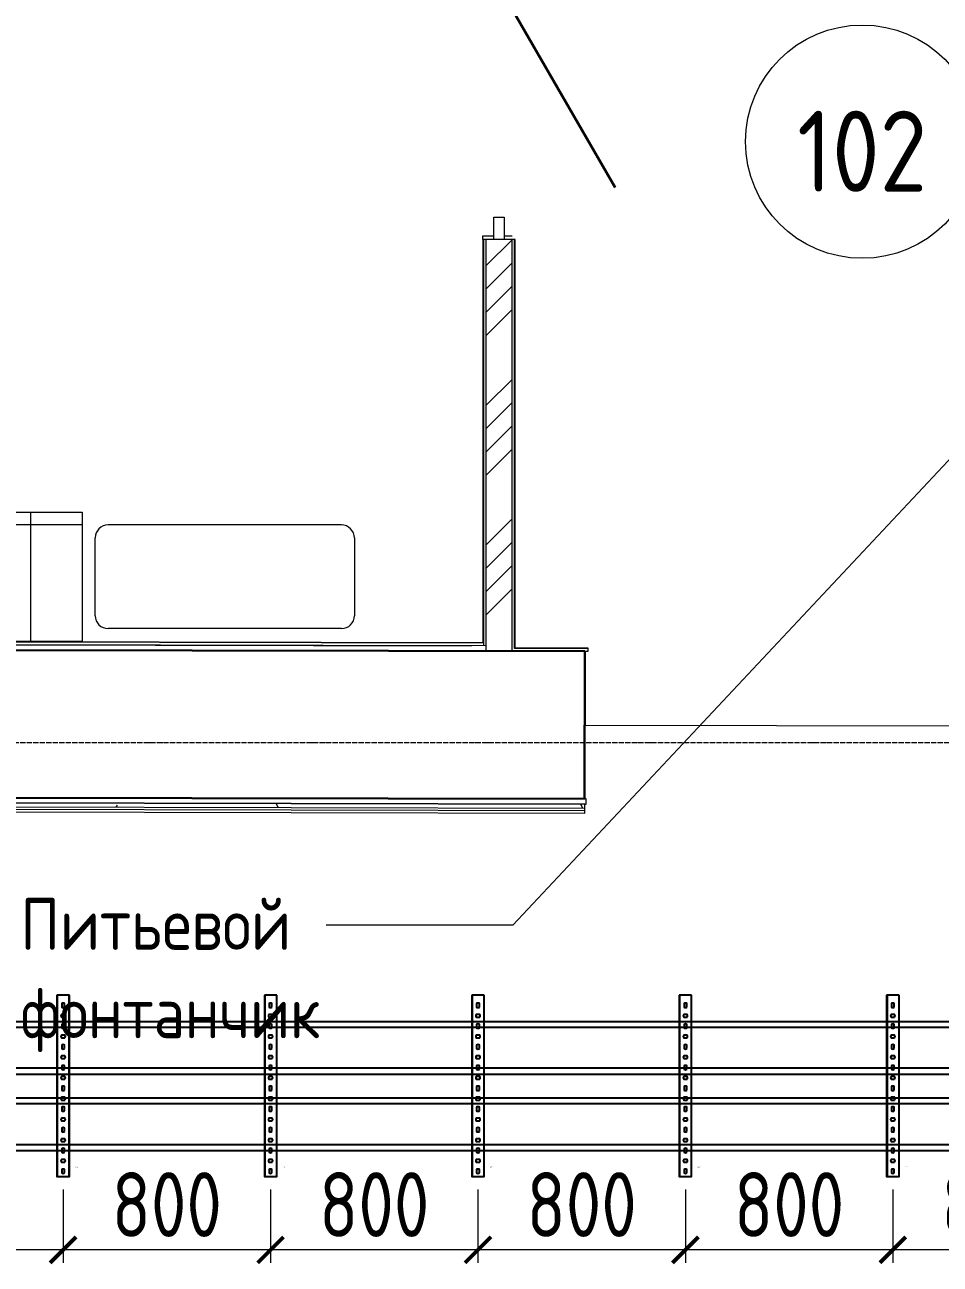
# Model space of a CAD drawing. Header units: millimetres. Extents: x -42533 to 645315, y 3457 to 82611.
# Drawn here: x 57439 to 60971, y 43407 to 48190 of the extents above; entities that cross this region are included whole.
import ezdxf
from ezdxf.enums import TextEntityAlignment as Align

# ---------------------------------------------------------------- set-up
doc = ezdxf.new("R2018")
doc.units = ezdxf.units.MM
doc.linetypes.add('ADSK_Линия сетки', pattern=[25, 20, -2.5, 0, -2.5])
for name, color, linetype in [('00_00_потолок_Панели из стали', 7, 'Continuous'), ('ЭОМ_Лотки авар.', 1, 'Continuous'), ('ЭОМ_Лотки рабочие', 5, 'Continuous')]:
    doc.layers.add(name, color=color, linetype=linetype)
for name, color, linetype, lineweight in [('Аннотация', 7, 'Continuous', 18), ('Двери', 7, 'Continuous', 9), ('Оси', 253, 'Continuous', 9), ('Перекрытие', 7, 'Continuous', 18), ('Стены внутренние', 7, 'Continuous', 18), ('Стены несущие', 7, 'Continuous', 30), ('Стены отделка', 7, 'Continuous', 30), ('Стены штриховка', 7, 'Continuous', 9), ('ТХ', 5, 'Continuous', 0), ('ШТРИХОВКА', 252, 'Continuous', 15)]:
    doc.layers.add(name, color=color, linetype=linetype, lineweight=lineweight)
doc.layers.add('Линии', color=7, linetype='Continuous', lineweight=9, true_color=0x00a600)
doc.styles.add('GOST Common', font='GOST_Common.ttf', dxfattribs={"width": 0.9, "height": 350})
doc.styles.add('GOST Common_6', font='GOST_Common.ttf', dxfattribs={"width": 0.9, "height": 125})
doc.styles.get("Standard").update_dxf_attribs({"font": 'arial.ttf'})
doc.styles.add('М2', font='isocpeur.ttf', dxfattribs={"width": 0.8})
doc.dimstyles.new('М2-100', dxfattribs={"dimtxt": 250, "dimasz": 100, "dimexe": 50, "dimexo": 50, "dimgap": 50, "dimtad": 1, "dimdec": 0, "dimzin": 1, "dimtxsty": 'М2', "dimblk": 'ARCHTICK', "dimcen": 2.5, "dimdle": 50, "dimclre": 256, "dimclrt": 256, "dimadec": 0, "dimazin": 0, "dimtfac": 1, "dimtdec": 0, "dimtix": 1, "dimtmove": 1, "dimatfit": 3, "dimldrblk": 'NONE', "dimfxl": 1, "dimtolj": 1, "dimlwd": 9, "dimlwe": 9, "dimarcsym": 1})

# ---------------------------------------------------------------- blocks, each defined once
blk = doc.blocks.new('ТХ 1 этаж.')
at = {"layer": 'ТХ', "color": 252, "true_color": 0x939598}
for p, q in [((39325.7, 12418.6), (38425.6, 12418.6)), ((38375.8, 12068.4), (38375.7, 12368.6)), ((39375.7, 12368.6), (39375.8, 12068.4)), ((39325.7, 12018.6), (38425.6, 12018.6))]:
    blk.add_line(p, q, dxfattribs=at)
blk.add_lwpolyline([(37925.8, 12468.5), (38325.8, 12468.5), (38325.8, 11968.5), (37925.8, 11968.5)], close=True, dxfattribs=at)
for points in [[(38125.8, 12468.5), (38125.8, 11968.5)], [(38325.8, 12418.5), (37925.8, 12418.5)]]:
    blk.add_lwpolyline(points, dxfattribs=at)
for centre, radius, start, end in [((38425.7, 12368.7), 49.9, 90.1742, 180.1314), ((39325.7, 12368.6), 50, 359.9335, 90.0665), ((38425.7, 12068.5), 49.9, 180.1088, 269.8912), ((39325.9, 12068.6), 49.9, 269.8686, 359.8258)]:
    blk.add_arc(centre, radius, start, end, dxfattribs=at)
blk = doc.blocks.new('1 этаж')
at = {"layer": 'Стены внутренние'}
h = blk.add_hatch(dxfattribs=at)
h.set_pattern_fill('ANSI34', color=8, scale=20, style=0)
h.set_pattern_definition([(45, (-31496.66, 188.9), (-269.4077, 269.4077), []), (45, (-31406.86, 188.9), (-269.4077, 269.4077), []), (45, (-31317.06, 188.9), (-269.4077, 269.4077), []), (45, (-31227.26, 188.9), (-269.4077, 269.4077), [])])
h.paths.add_polyline_path([(33127.201, 17592.84), (33027.201, 17592.84), (33027.201, 16103.902), (33127.201, 16103.902)])
h.paths.add_polyline_path([(33127.201, 15073.902), (33027.201, 15073.902), (33027.201, 13486.44), (33127.201, 13486.237), (33127.201, 13488.902)])
at = {"layer": 'Стены внутренние', "lineweight": 9}
h = blk.add_hatch(dxfattribs=at)
h.set_pattern_fill('FP_12', color=8, style=0, pattern_type=2)
h.set_pattern_definition([(0, (557.2, 188.9), (406.4, 101.6), [33.528, -271.272, 33.528, -271.272, -1625.6]), (0, (557.2, 188.9), (406.4, 101.6), [-609.6, 33.528, -576.072, 33.528, -271.272, -711.2]), (0, (557.2, 188.9), (406.4, 101.6), [-1524, 33.528, -169.672, 33.528, -474.472]), (120, (709.6, 239.7), (-291.18818, 301.15272), [33.528, -271.272, 33.528, -271.272, -1625.6]), (120, (709.6, 239.7), (-291.18818, 301.15272), [-609.6, 33.528, -576.072, 33.528, -271.272, -711.2]), (120, (709.6, 239.7), (-291.18818, 301.15272), [-1524, 33.528, -169.672, 33.528, -474.472]), (240, (760.4, 442.9), (-115.21182, -402.75272), [33.528, -271.272, 33.528, -271.272, -1625.6]), (240, (760.4, 442.9), (-115.21182, -402.75272), [-609.6, 33.528, -576.072, 33.528, -271.272, -711.2]), (240, (760.4, 442.9), (-115.21182, -402.75272), [-1524, 33.528, -169.672, 33.528, -474.472])])
h.paths.add_polyline_path([(35597.191, 12876.211), (35597.191, 12891.211), (35107.725, 12891.211), (35108.21, 12877.206), (35597.172, 12876.211)])
h.paths.add_polyline_path([(33408.207, 12880.664), (33407.254, 12895.666), (30907.218, 12900.751), (30907.218, 12885.751), (33407.254, 12880.666)])
at = {"layer": 'Аннотация', "color": 8, "lineweight": 9}
for p, q in [((35082.621, 14512.309), (33129.796, 12429.063)), ((32818.613, 12429.063), (32409.894, 12429.063)), ((33129.796, 12429.063), (32818.613, 12429.063))]:
    blk.add_line(p, q, dxfattribs=at)
at = {"layer": 'Двери', "color": 8, "lineweight": 30}
blk.add_line((33097.201, 16016.902), (33525.201, 15275.584), dxfattribs=at)
at = {"layer": 'Двери', "color": 8}
for p, q in [((33057.201, 15160.902), (33097.201, 15160.902)), ((33057.201, 15073.902), (33057.201, 15160.902)), ((33097.201, 15160.902), (33097.201, 15073.902)), ((33097.201, 15073.902), (33057.201, 15073.902))]:
    blk.add_line(p, q, dxfattribs=at)
at = {"layer": 'Линии', "color": 8}
blk.add_circle((34478.089, 15451.998), 450, dxfattribs=at)
at = {"layer": 'Оси', "color": 8, "linetype": 'ADSK_Линия сетки'}
blk.add_line((-9557.528, 13133.902), (56672.201, 13133.902), dxfattribs=at)
at = {"layer": 'Перекрытие', "color": 8}
for p, q in [((33015.201, 15073.902), (33015.201, 15088.902)), ((33015.201, 15088.902), (33057.201, 15088.902)), ((33097.201, 15088.902), (33127.201, 15088.902)), ((33409.413, 13485.663), (33408.834, 13200.663)), ((33408.834, 13200.663), (35107.83, 13197.207))]:
    blk.add_line(p, q, dxfattribs=at)
at = {"layer": 'Стены несущие', "color": 8}
for p, q in [((33408.413, 13485.665), (16568.152, 13519.921)), ((33407.254, 12915.666), (33408.413, 13485.665)), ((16568.339, 12949.92), (33407.254, 12915.666))]:
    blk.add_line(p, q, dxfattribs=at)
at = {"layer": 'Стены отделка', "color": 8, "lineweight": 9}
for p, q in [((33015.201, 15073.902), (33015.201, 13518.465)), ((33057.201, 15073.902), (33015.201, 15073.902)), ((33139.201, 15073.902), (33097.201, 15073.902)), ((33139.201, 13498.212), (33139.201, 15073.902)), ((28333.188, 13515.989), (32971.188, 13506.554)), ((33015.201, 13518.465), (28333.213, 13527.989)), ((29334.783, 13493.951), (32977.193, 13486.542)), ((33027.201, 13506.44), (29334.823, 13513.951)), ((33127.201, 13488.902), (33127.201, 13486.237)), ((33420.44, 13497.64), (33139.201, 13498.212)), ((33420.416, 13485.64), (33420.44, 13497.64)), ((33408.413, 13485.665), (33420.416, 13485.64)), ((33413.254, 12915.654), (33407.254, 12915.666)), ((33413.213, 12895.654), (33413.254, 12915.654)), ((33408.166, 12860.664), (33408.237, 12895.664)), ((33408.237, 12895.664), (33413.213, 12895.654)), ((30907.147, 12865.751), (33408.166, 12860.664))]:
    blk.add_line(p, q, dxfattribs=at)
at = {"layer": 'Стены штриховка', "color": 8}
for p, q in [((33017.201, 15073.902), (33017.201, 13506.46)), ((33027.201, 13486.44), (33027.201, 15073.902)), ((33127.201, 13488.902), (33127.201, 15073.902)), ((33137.201, 13496.216), (33137.201, 15073.902)), ((33017.201, 13516.461), (28333.209, 13525.989)), ((33420.436, 13495.64), (33137.201, 13496.216)), ((30907.169, 12876.751), (33408.188, 12871.664)), ((30907.188, 12885.751), (33408.207, 12880.664)), ((30907.218, 12900.751), (33408.237, 12895.664)), ((33408.237, 12895.664), (30907.218, 12900.751))]:
    blk.add_line(p, q, dxfattribs=at)
at = {"layer": 'ЭОМ_Лотки рабочие'}
blk.add_blockref('ТХ 1 этаж.', (-6856.492, 1554.379), dxfattribs=at)
at = {"layer": 'Аннотация', "color": 8, "style": 'GOST Common_6', "width": 0.9}
for s, p in [('Питьевой', (31231.034, 12333.187)), ('фонтанчик', (31231.034, 11992.265))]:
    blk.add_text(s, height=200, dxfattribs=at).set_placement(p)
at = {"layer": 'Аннотация', "color": 8, "lineweight": 9, "insert": (34478.089, 15415.049), "char_height": 312.5, "width": 520.21112, "attachment_point": 5, "line_spacing_factor": 1.022766, "style": 'GOST Common'}
blk.add_mtext('102', dxfattribs=at)
blk = doc.blocks.new('*U37')
at = {"color": 0, "linetype": 'Continuous', "lineweight": 25}
for p, q in [((-78.8, -46976.1), (-78.8, 0)), ((78.8, -46976.1), (78.8, 0))]:
    blk.add_line(p, q, dxfattribs=at)
blk.add_lwpolyline([(100.8, -46976.1), (100.8, 0), (-100.8, 0), (-100.8, -46976.1)], close=True, dxfattribs=at)
at = {"color": 0, "flags": 9}
for tag, p in [('АРТИКУЛ', (-59.7, -11.8)), ('НАИМЕНОВАНИЕ', (-59.1, -7)), ('ПРИМЕЧАНИЕ', (-58.8, -17.3))]:
    blk.add_attdef(tag, text='', height=2.5, dxfattribs=at).set_placement(p, align=Align.TOP_LEFT)
at = {"color": 0, "lineweight": 30, "flags": 104}
for tag, p in [('ВЫСОТА', (-59.6, -20.9)), ('ДЛИНА', (-59.5, -36.1)), ('ТОЛЩИНА', (-59, -31)), ('ШИРИНА', (-58.9, -25.1))]:
    blk.add_attdef(tag, text='', height=2.5, dxfattribs=at).set_placement(p, align=Align.TOP_LEFT)
blk = doc.blocks.new('*U39')
at = {"color": 0, "linetype": 'Continuous', "lineweight": 25}
for p, q in [((-78.8, -46398.7), (-78.8, 0)), ((78.8, -46398.7), (78.8, 0))]:
    blk.add_line(p, q, dxfattribs=at)
blk.add_lwpolyline([(100.8, -46398.7), (100.8, 0), (-100.8, 0), (-100.8, -46398.7)], close=True, dxfattribs=at)
at = {"color": 0, "flags": 9}
for tag, p in [('АРТИКУЛ', (-59.7, -11.8)), ('НАИМЕНОВАНИЕ', (-59.1, -7)), ('ПРИМЕЧАНИЕ', (-58.8, -17.3))]:
    blk.add_attdef(tag, text='', height=2.5, dxfattribs=at).set_placement(p, align=Align.TOP_LEFT)
at = {"color": 0, "lineweight": 30, "flags": 104}
for tag, p in [('ВЫСОТА', (-59.6, -20.9)), ('ДЛИНА', (-59.5, -36.1)), ('ТОЛЩИНА', (-59, -31)), ('ШИРИНА', (-58.9, -25.1))]:
    blk.add_attdef(tag, text='', height=2.5, dxfattribs=at).set_placement(p, align=Align.TOP_LEFT)
blk = doc.blocks.new('*U45')
at = {"color": 0, "linetype": 'ByBlock', "lineweight": -2}
for points in [[(24, -700), (24, 0), (-24, 0), (-24, -700)], [(-22.5, -700), (-22.5, 0)], [(22.5, -700), (22.5, 0)], [(-24, -700), (24, -700)]]:
    blk.add_lwpolyline(points, dxfattribs=at)
at = {"color": 254, "transparency": 33554483}
blk.add_lwpolyline([(0, 0.7), (0, -2.2)], dxfattribs=at)
at = {"color": 0, "linetype": 'ByBlock', "lineweight": -2}
for points in [[(-5.2, -13.3), (-5.2, -26.7, 0.345739), (5.2, -26.7), (5.2, -13.3, 0.345739)], [(-6.7, -54.8, 0.345739), (-6.7, -65.2), (6.7, -65.2, 0.345739), (6.7, -54.8)], [(-5.2, -93.3), (-5.2, -106.7, 0.345739), (5.2, -106.7), (5.2, -93.3, 0.345739)], [(-6.7, -134.8, 0.345739), (-6.7, -145.2), (6.7, -145.2, 0.345739), (6.7, -134.8)], [(-5.2, -173.3), (-5.2, -186.7, 0.345739), (5.2, -186.7), (5.2, -173.3, 0.345739)], [(-6.7, -214.8, 0.345739), (-6.7, -225.2), (6.7, -225.2, 0.345739), (6.7, -214.8)], [(-5.2, -253.3), (-5.2, -266.7, 0.345739), (5.2, -266.7), (5.2, -253.3, 0.345739)], [(-6.7, -294.8, 0.345739), (-6.7, -305.2), (6.7, -305.2, 0.345739), (6.7, -294.8)], [(-5.2, -333.3), (-5.2, -346.7, 0.345739), (5.2, -346.7), (5.2, -333.3, 0.345739)], [(-6.7, -374.8, 0.345739), (-6.7, -385.2), (6.7, -385.2, 0.345739), (6.7, -374.8)], [(-5.2, -413.3), (-5.2, -426.7, 0.345739), (5.2, -426.7), (5.2, -413.3, 0.345739)], [(-6.7, -454.8, 0.345739), (-6.7, -465.2), (6.7, -465.2, 0.345739), (6.7, -454.8)], [(-5.2, -493.3), (-5.2, -506.7, 0.345739), (5.2, -506.7), (5.2, -493.3, 0.345739)], [(-6.7, -534.8, 0.345739), (-6.7, -545.2), (6.7, -545.2, 0.345739), (6.7, -534.8)], [(-5.2, -573.3), (-5.2, -586.7, 0.345739), (5.2, -586.7), (5.2, -573.3, 0.345739)], [(-6.7, -614.8, 0.345739), (-6.7, -625.2), (6.7, -625.2, 0.345739), (6.7, -614.8)], [(-5.2, -653.3), (-5.2, -666.7, 0.345739), (5.2, -666.7), (5.2, -653.3, 0.345739)]]:
    blk.add_lwpolyline(points, format="xyb", close=True, dxfattribs=at)
at = {"flags": 9}
for tag, p in [('АРТИКУЛ', (-58.9, -24.5)), ('ПРИМЕЧАНИЕ', (-58.3, -30.8)), ('НАИМЕНОВАНИЕ', (-58.2, -19.4))]:
    blk.add_attdef(tag, p, '', height=2.5, dxfattribs=at)
at = {"lineweight": 30, "flags": 104}
blk.add_attdef('ДЛИНА', text='', height=2.5, dxfattribs=at).set_placement((-57.7, -34.6), align=Align.TOP_LEFT)
blk = doc.blocks.new('_ArchTick')
at = {"color": 0, "linetype": 'ByBlock', "lineweight": 70, "const_width": 0.15}
blk.add_lwpolyline([(-0.5, -0.5), (0.5, 0.5)], dxfattribs=at)
blk = doc.blocks.new('*D669')
at = {"layer": '00_00_потолок_Панели из стали', "lineweight": 9, "transparency": 16777216}
for p, q in [((56787, 43695.7), (56787, 43412.2)), ((57587.2, 43695), (57587.2, 43412.2))]:
    blk.add_line(p, q, dxfattribs=at)
at = {"layer": '00_00_потолок_Панели из стали', "color": 0, "lineweight": 9, "transparency": 16777216}
blk.add_line((57637.2, 43462.2), (56737, 43462.2), dxfattribs=at)
at = {"layer": 'Defpoints', "color": 0, "transparency": 16777216}
for p in [(56787, 43745.7), (57587.2, 43745), (56787, 43462.2)]:
    blk.add_point(p, dxfattribs=at)
at = {"layer": '00_00_потолок_Панели из стали', "color": 0, "lineweight": 9, "transparency": 16777216, "xscale": 100, "yscale": 100, "zscale": 100, "rotation": 180}
blk.add_blockref('_ArchTick', (56787, 43462.2), dxfattribs=at)
at = {"layer": '00_00_потолок_Панели из стали', "color": 0, "lineweight": 9, "transparency": 16777216, "xscale": 100, "yscale": 100, "zscale": 100}
blk.add_blockref('_ArchTick', (57587.2, 43462.2), dxfattribs=at)
at = {"layer": '00_00_потолок_Панели из стали', "transparency": 16777216, "insert": (57187.1, 43637.2), "char_height": 250, "attachment_point": 5, "style": 'М2'}
blk.add_mtext('\\A1;800', dxfattribs=at)
blk = doc.blocks.new('_None')
blk = doc.blocks.new('*D670')
at = {"layer": '00_00_потолок_Панели из стали', "lineweight": 9, "transparency": 16777216}
for p, q in [((57587.2, 43695.7), (57587.2, 43412.2)), ((58387.4, 43695), (58387.4, 43412.2))]:
    blk.add_line(p, q, dxfattribs=at)
at = {"layer": '00_00_потолок_Панели из стали', "color": 0, "lineweight": 9, "transparency": 16777216}
blk.add_line((58437.4, 43462.2), (57537.2, 43462.2), dxfattribs=at)
at = {"layer": 'Defpoints', "color": 0, "transparency": 16777216}
for p in [(57587.2, 43745.7), (58387.4, 43745), (57587.2, 43462.2)]:
    blk.add_point(p, dxfattribs=at)
at = {"layer": '00_00_потолок_Панели из стали', "color": 0, "lineweight": 9, "transparency": 16777216, "xscale": 100, "yscale": 100, "zscale": 100, "rotation": 180}
blk.add_blockref('_ArchTick', (57587.2, 43462.2), dxfattribs=at)
at = {"layer": '00_00_потолок_Панели из стали', "color": 0, "lineweight": 9, "transparency": 16777216, "xscale": 100, "yscale": 100, "zscale": 100}
blk.add_blockref('_ArchTick', (58387.4, 43462.2), dxfattribs=at)
at = {"layer": '00_00_потолок_Панели из стали', "transparency": 16777216, "insert": (57987.3, 43637.2), "char_height": 250, "attachment_point": 5, "style": 'М2'}
blk.add_mtext('\\A1;800', dxfattribs=at)
blk = doc.blocks.new('*D671')
at = {"layer": '00_00_потолок_Панели из стали', "lineweight": 9, "transparency": 16777216}
for p, q in [((58387.4, 43695.7), (58387.4, 43412.2)), ((59187.6, 43695), (59187.6, 43412.2))]:
    blk.add_line(p, q, dxfattribs=at)
at = {"layer": '00_00_потолок_Панели из стали', "color": 0, "lineweight": 9, "transparency": 16777216}
blk.add_line((59237.6, 43462.2), (58337.4, 43462.2), dxfattribs=at)
at = {"layer": 'Defpoints', "color": 0, "transparency": 16777216}
for p in [(58387.4, 43745.7), (59187.6, 43745), (58387.4, 43462.2)]:
    blk.add_point(p, dxfattribs=at)
at = {"layer": '00_00_потолок_Панели из стали', "color": 0, "lineweight": 9, "transparency": 16777216, "xscale": 100, "yscale": 100, "zscale": 100, "rotation": 180}
blk.add_blockref('_ArchTick', (58387.4, 43462.2), dxfattribs=at)
at = {"layer": '00_00_потолок_Панели из стали', "color": 0, "lineweight": 9, "transparency": 16777216, "xscale": 100, "yscale": 100, "zscale": 100}
blk.add_blockref('_ArchTick', (59187.6, 43462.2), dxfattribs=at)
at = {"layer": '00_00_потолок_Панели из стали', "transparency": 16777216, "insert": (58787.5, 43637.2), "char_height": 250, "attachment_point": 5, "style": 'М2'}
blk.add_mtext('\\A1;800', dxfattribs=at)
blk = doc.blocks.new('*D672')
at = {"layer": '00_00_потолок_Панели из стали', "lineweight": 9, "transparency": 16777216}
for p, q in [((59187.6, 43695.7), (59187.6, 43412.2)), ((59987.8, 43695), (59987.8, 43412.2))]:
    blk.add_line(p, q, dxfattribs=at)
at = {"layer": '00_00_потолок_Панели из стали', "color": 0, "lineweight": 9, "transparency": 16777216}
blk.add_line((60037.8, 43462.2), (59137.6, 43462.2), dxfattribs=at)
at = {"layer": 'Defpoints', "color": 0, "transparency": 16777216}
for p in [(59187.6, 43745.7), (59987.8, 43745), (59187.6, 43462.2)]:
    blk.add_point(p, dxfattribs=at)
at = {"layer": '00_00_потолок_Панели из стали', "color": 0, "lineweight": 9, "transparency": 16777216, "xscale": 100, "yscale": 100, "zscale": 100, "rotation": 180}
blk.add_blockref('_ArchTick', (59187.6, 43462.2), dxfattribs=at)
at = {"layer": '00_00_потолок_Панели из стали', "color": 0, "lineweight": 9, "transparency": 16777216, "xscale": 100, "yscale": 100, "zscale": 100}
blk.add_blockref('_ArchTick', (59987.8, 43462.2), dxfattribs=at)
at = {"layer": '00_00_потолок_Панели из стали', "transparency": 16777216, "insert": (59587.7, 43637.2), "char_height": 250, "attachment_point": 5, "style": 'М2'}
blk.add_mtext('\\A1;800', dxfattribs=at)
blk = doc.blocks.new('*D680')
at = {"layer": '00_00_потолок_Панели из стали', "lineweight": 9, "transparency": 16777216}
for p, q in [((59987.8, 43695.7), (59987.8, 43412.2)), ((60788, 43695), (60788, 43412.2))]:
    blk.add_line(p, q, dxfattribs=at)
at = {"layer": '00_00_потолок_Панели из стали', "color": 0, "lineweight": 9, "transparency": 16777216}
blk.add_line((60838, 43462.2), (59937.8, 43462.2), dxfattribs=at)
at = {"layer": 'Defpoints', "color": 0, "transparency": 16777216}
for p in [(59987.8, 43745.7), (60788, 43745), (59987.8, 43462.2)]:
    blk.add_point(p, dxfattribs=at)
at = {"layer": '00_00_потолок_Панели из стали', "color": 0, "lineweight": 9, "transparency": 16777216, "xscale": 100, "yscale": 100, "zscale": 100, "rotation": 180}
blk.add_blockref('_ArchTick', (59987.8, 43462.2), dxfattribs=at)
at = {"layer": '00_00_потолок_Панели из стали', "color": 0, "lineweight": 9, "transparency": 16777216, "xscale": 100, "yscale": 100, "zscale": 100}
blk.add_blockref('_ArchTick', (60788, 43462.2), dxfattribs=at)
at = {"layer": '00_00_потолок_Панели из стали', "transparency": 16777216, "insert": (60387.9, 43637.2), "char_height": 250, "attachment_point": 5, "style": 'М2'}
blk.add_mtext('\\A1;800', dxfattribs=at)
blk = doc.blocks.new('*D681')
at = {"layer": '00_00_потолок_Панели из стали', "lineweight": 9, "transparency": 16777216}
for p, q in [((60788, 43695.7), (60788, 43412.2)), ((61588.2, 43695), (61588.2, 43412.2))]:
    blk.add_line(p, q, dxfattribs=at)
at = {"layer": '00_00_потолок_Панели из стали', "color": 0, "lineweight": 9, "transparency": 16777216}
blk.add_line((61638.2, 43462.2), (60738, 43462.2), dxfattribs=at)
at = {"layer": 'Defpoints', "color": 0, "transparency": 16777216}
for p in [(60788, 43745.7), (61588.2, 43745), (60788, 43462.2)]:
    blk.add_point(p, dxfattribs=at)
at = {"layer": '00_00_потолок_Панели из стали', "color": 0, "lineweight": 9, "transparency": 16777216, "xscale": 100, "yscale": 100, "zscale": 100, "rotation": 180}
blk.add_blockref('_ArchTick', (60788, 43462.2), dxfattribs=at)
at = {"layer": '00_00_потолок_Панели из стали', "color": 0, "lineweight": 9, "transparency": 16777216, "xscale": 100, "yscale": 100, "zscale": 100}
blk.add_blockref('_ArchTick', (61588.2, 43462.2), dxfattribs=at)
at = {"layer": '00_00_потолок_Панели из стали', "transparency": 16777216, "insert": (61188.1, 43637.2), "char_height": 250, "attachment_point": 5, "style": 'М2'}
blk.add_mtext('\\A1;800', dxfattribs=at)

msp = doc.modelspace()

# ---------------------------------------------------------------- block references
at = {"layer": 'ШТРИХОВКА'}
msp.add_blockref('1 этаж', (26191.6, 32286.7), dxfattribs=at)
at = {"layer": 'ЭОМ_Лотки авар.', "color": 1, "rotation": 90}
msp.add_blockref('*U39', (27902.4, 44241.6), dxfattribs=at)
at = {"layer": 'ЭОМ_Лотки рабочие'}
ref = msp.add_blockref('*U45', (57587.2, 43745.7), dxfattribs=dict(at, rotation=180))
lines = msp.add_mtext('700 мм', dxfattribs={"layer": '0', "insert": (57645, 43780.3), "char_height": 2.5, "attachment_point": 1, "rotation": 180})
ref.add_attrib('ДЛИНА', '', (57645, 43780.3)).embed_mtext(lines)
ref = msp.add_blockref('*U45', (58387.4, 43745.7), dxfattribs=dict(at, rotation=180))
lines = msp.add_mtext('700 мм', dxfattribs={"layer": '0', "insert": (58445.2, 43780.3), "char_height": 2.5, "attachment_point": 1, "rotation": 180})
ref.add_attrib('ДЛИНА', '', (58445.2, 43780.3)).embed_mtext(lines)
ref = msp.add_blockref('*U45', (59187.6, 43745.7), dxfattribs=dict(at, rotation=180))
lines = msp.add_mtext('700 мм', dxfattribs={"layer": '0', "insert": (59245.4, 43780.3), "char_height": 2.5, "attachment_point": 1, "rotation": 180})
ref.add_attrib('ДЛИНА', '', (59245.4, 43780.3)).embed_mtext(lines)
ref = msp.add_blockref('*U45', (59987.8, 43745.7), dxfattribs=dict(at, rotation=180))
lines = msp.add_mtext('700 мм', dxfattribs={"layer": '0', "insert": (60045.6, 43780.3), "char_height": 2.5, "attachment_point": 1, "rotation": 180})
ref.add_attrib('ДЛИНА', '', (60045.6, 43780.3)).embed_mtext(lines)
ref = msp.add_blockref('*U45', (60788, 43745.7), dxfattribs=dict(at, rotation=180))
lines = msp.add_mtext('700 мм', dxfattribs={"layer": '0', "insert": (60845.8, 43780.3), "char_height": 2.5, "attachment_point": 1, "rotation": 180})
ref.add_attrib('ДЛИНА', '', (60845.8, 43780.3)).embed_mtext(lines)
at = {"layer": 'ЭОМ_Лотки рабочие', "rotation": 90}
msp.add_blockref('*U37', (27624.6, 43946.9), dxfattribs=at)

# ---------------------------------------------------------------- dimensions: what is measured, and where the dimension line sits
at = {"layer": '00_00_потолок_Панели из стали'}
for base, p1, p2, picture, middle in [((56787, 43462.2), (57587.2, 43745), (56787, 43745.7), '*D669', (57187.1, 43637.2)), ((57587.2, 43462.2), (58387.4, 43745), (57587.2, 43745.7), '*D670', (57987.3, 43637.2)), ((58387.4, 43462.2), (59187.6, 43745), (58387.4, 43745.7), '*D671', (58787.5, 43637.2)), ((59187.6, 43462.2), (59987.8, 43745), (59187.6, 43745.7), '*D672', (59587.7, 43637.2)), ((59987.8, 43462.2), (60788, 43745), (59987.8, 43745.7), '*D680', (60387.9, 43637.2)), ((60788, 43462.2), (61588.2, 43745), (60788, 43745.7), '*D681', (61188.1, 43637.2))]:
    dim = msp.add_linear_dim(base=base, p1=p1, p2=p2, dimstyle='М2-100', dxfattribs=at)
    dim.commit()
    dim.dimension.update_dxf_attribs({"geometry": picture, "text_midpoint": middle})

doc.saveas('drawing.dxf')
